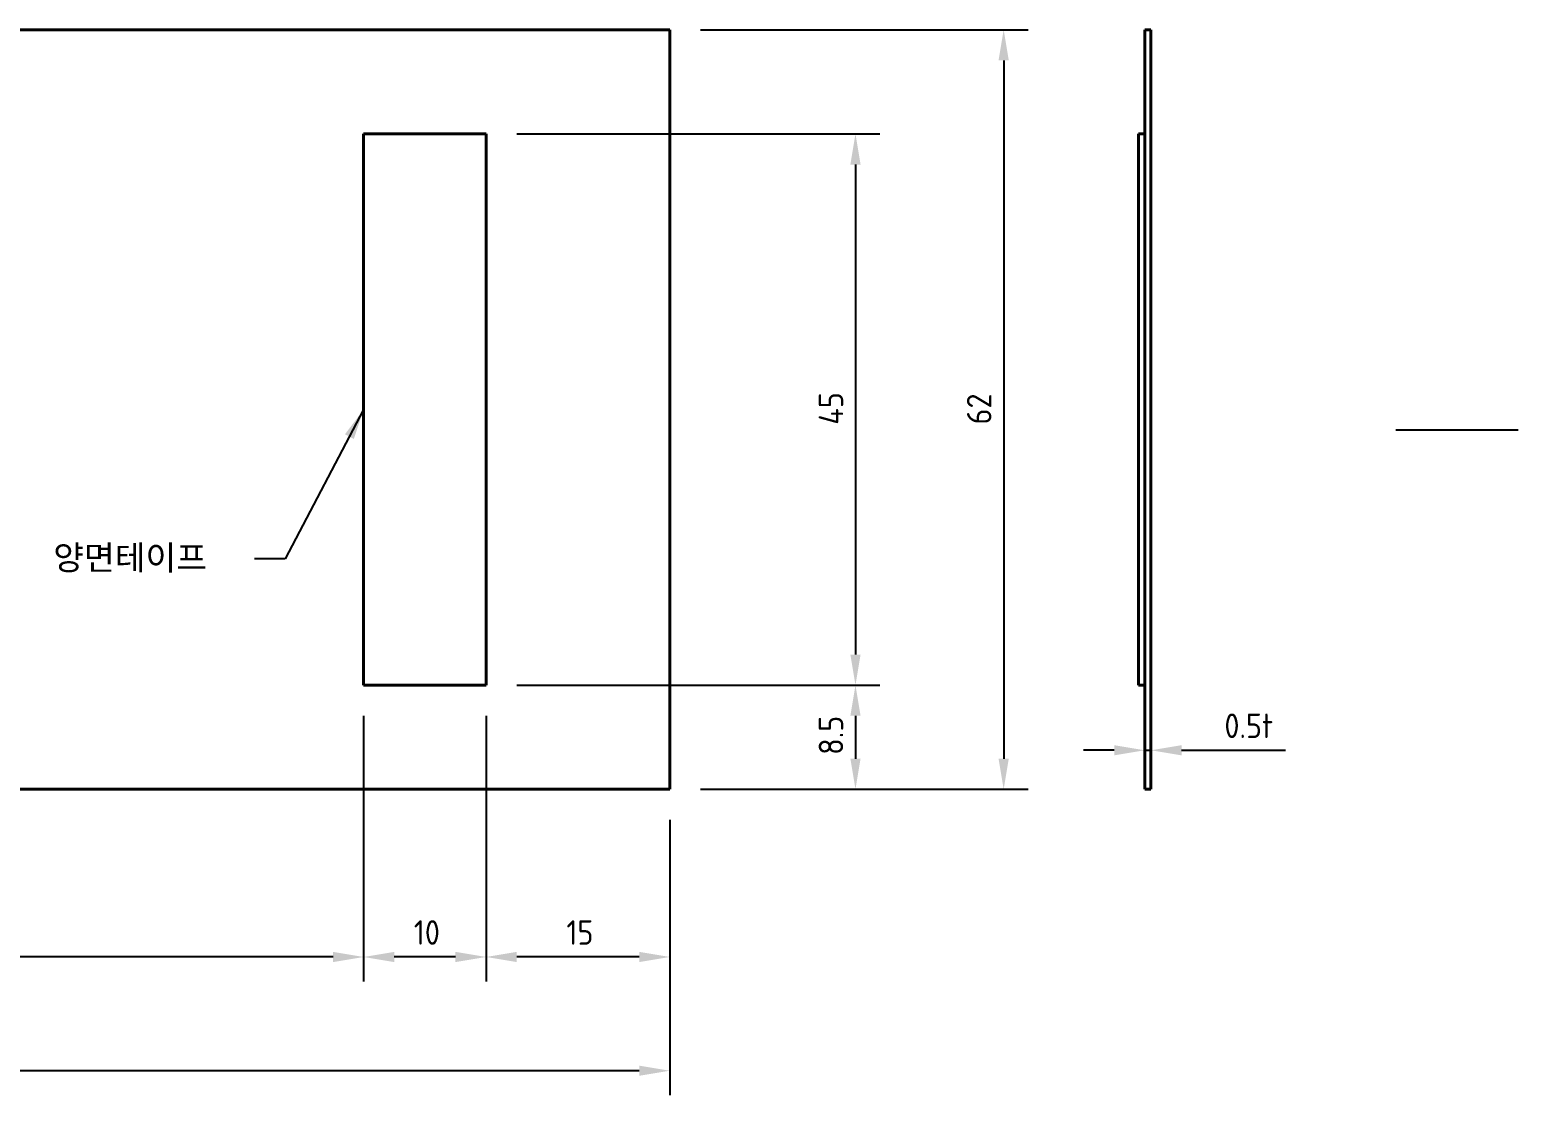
# Model space of a CAD drawing. Header units: millimetres. Extents: x 0 to 210, y 0 to 297.
# Drawn here: x 88.5 to 210, y 94.2 to 181.2 of the extents above; entities that cross this region are included whole.
import ezdxf

# ---------------------------------------------------------------- set-up
doc = ezdxf.new("R2010")
doc.units = ezdxf.units.MM
doc.layers.get('0').update_dxf_attribs({"color": 3, "lineweight": 25})
for name, color, linetype, lineweight in [('가시적인 것(ISO)', 3, 'Continuous', 40), ('경계(ISO)', 7, 'Continuous', 25), ('기호(ISO)', 5, 'Continuous', 25), ('치수(ISO)', 2, 'Continuous', 25)]:
    doc.layers.add(name, color=color, linetype=linetype, lineweight=lineweight)
doc.styles.add('치수 텍스트_PSTEK_POSCO', font='isocp.shx')
doc.dimstyles.new('치수_PSTEK_POSCO', dxfattribs={"dimtxt": 2, "dimasz": 2.5, "dimexe": 2, "dimexo": 2.5, "dimgap": 1, "dimtad": 1, "dimrnd": 1e-08, "dimdsep": 46, "dimtxsty": '치수 텍스트_PSTEK_POSCO', "dimcen": 0.09, "dimdle": 10, "dimclrd": 7, "dimclre": 7, "dimclrt": 2, "dimadec": 1, "dimazin": 2, "dimtfac": 1, "dimtmove": 0, "dimatfit": 3, "dimfxl": 0, "dimtolj": 1, "dimlwd": -1, "dimlwe": -1, "dimarcsym": 0})
doc.dimstyles.new('치수_PSTEK_POSCO$7', dxfattribs={"dimtxt": 2, "dimasz": 2.5, "dimexe": 2, "dimexo": 2.5, "dimgap": 1, "dimtad": 1, "dimrnd": 1e-08, "dimdsep": 46, "dimtxsty": '치수 텍스트_PSTEK_POSCO', "dimcen": 0.09, "dimdle": 10, "dimclrd": 7, "dimclre": 7, "dimclrt": 2, "dimadec": 1, "dimazin": 2, "dimtfac": 1, "dimtmove": 0, "dimatfit": 3, "dimfxl": 0, "dimtolj": 1, "dimlwd": -1, "dimlwe": -1, "dimarcsym": 0})

# ---------------------------------------------------------------- blocks, each defined once
blk = doc.blocks.new('경계 Default Border')
at = {"layer": '경계(ISO)', "flags": 128}
blk.add_lwpolyline([(210, 148.5000038146973), (200, 148.5000038146973)], dxfattribs=at)
blk = doc.blocks.new('*D23')
at = {"layer": 'Defpoints', "color": 0}
for p in [(20.72391116614, 119.1901230564865), (140.72391116614, 119.1901230564866), (20.72391116614, 96.2171809506046)]:
    blk.add_point(p, dxfattribs=at)
at = {"layer": '치수(ISO)', "color": 7}
for p, q in [((20.72391116614, 116.6901230564865), (20.72391116614, 94.2171809506046)), ((140.72391116614, 116.6901230564866), (140.72391116614, 94.2171809506046)), ((138.22391116614, 96.2171809506046), (23.22391116614, 96.2171809506046))]:
    blk.add_line(p, q, dxfattribs=at)
for points in [[(23.22391116614, 96.63384761727127), (23.22391116614, 95.80051428393793), (20.72391116614, 96.2171809506046)], [(138.22391116614, 96.63384761727127), (138.22391116614, 95.80051428393793), (140.72391116614, 96.2171809506046)]]:
    blk.add_solid(points, dxfattribs=at)
at = {"layer": '치수(ISO)', "color": 2, "insert": (79.1231237645652, 98.2173778009983), "char_height": 2, "attachment_point": 4, "style": '치수 텍스트_PSTEK_POSCO'}
blk.add_mtext('\\A1;120', dxfattribs=at)
blk = doc.blocks.new('*D24')
at = {"layer": 'Defpoints', "color": 0}
for p in [(140.72391116614, 181.1901230564866), (140.72391116614, 119.1901230564866), (167.9849347798774, 119.1901230564866)]:
    blk.add_point(p, dxfattribs=at)
at = {"layer": '치수(ISO)', "color": 7}
for p, q in [((143.22391116614, 181.1901230564866), (169.9849347798774, 181.1901230564866)), ((167.9849347798774, 178.6901230564866), (167.9849347798774, 121.6901230564866)), ((143.22391116614, 119.1901230564866), (169.9849347798774, 119.1901230564866))]:
    blk.add_line(p, q, dxfattribs=at)
for points in [[(167.5682681132107, 178.6901230564866), (168.401601446544, 178.6901230564866), (167.9849347798774, 181.1901230564866)], [(167.5682681132107, 121.6901230564866), (168.401601446544, 121.6901230564866), (167.9849347798774, 119.1901230564866)]]:
    blk.add_solid(points, dxfattribs=at)
at = {"layer": '치수(ISO)', "color": 2, "insert": (165.9847379294837, 148.9702214816834), "char_height": 2, "attachment_point": 4, "rotation": 90, "style": '치수 텍스트_PSTEK_POSCO'}
blk.add_mtext('\\A1;62', dxfattribs=at)
blk = doc.blocks.new('*D25')
at = {"layer": 'Defpoints', "color": 0}
for p in [(180.0070206248355, 122.3749337459599), (179.5070206248355, 119.1901230564866), (180.0070206248355, 119.1901230564866)]:
    blk.add_point(p, dxfattribs=at)
at = {"layer": '치수(ISO)', "color": 7}
for p, q in [((177.0070206248355, 122.3749337459599), (174.5070206248355, 122.3749337459599)), ((179.5070206248355, 122.3749337459599), (180.0070206248355, 122.3749337459599)), ((182.5070206248355, 122.3749337459599), (191.0085954279851, 122.3749337459599))]:
    blk.add_line(p, q, dxfattribs=at)
for points in [[(177.0070206248355, 122.7916004126266), (177.0070206248355, 121.9582670792932), (179.5070206248355, 122.3749337459599)], [(182.5070206248355, 122.7916004126266), (182.5070206248355, 121.9582670792932), (180.0070206248355, 122.3749337459599)]]:
    blk.add_solid(points, dxfattribs=at)
at = {"layer": '치수(ISO)', "color": 2, "insert": (186.0070206248355, 124.3749337459599), "char_height": 2, "attachment_point": 4, "style": '치수 텍스트_PSTEK_POSCO'}
blk.add_mtext('\\A1;0.5t', dxfattribs=at)
blk = doc.blocks.new('*D26')
at = {"layer": 'Defpoints', "color": 0}
for p in [(125.72391116614, 172.6901230564866), (125.72391116614, 127.6901230564866), (155.8838958855057, 127.6901230564866)]:
    blk.add_point(p, dxfattribs=at)
at = {"layer": '치수(ISO)', "color": 7}
for p, q in [((128.22391116614, 172.6901230564866), (157.8838958855057, 172.6901230564866)), ((155.8838958855057, 170.1901230564866), (155.8838958855057, 130.1901230564866)), ((128.22391116614, 127.6901230564866), (157.8838958855057, 127.6901230564866))]:
    blk.add_line(p, q, dxfattribs=at)
for points in [[(155.4672292188391, 170.1901230564866), (156.3005625521724, 170.1901230564866), (155.8838958855057, 172.6901230564866)], [(155.4672292188391, 130.1901230564866), (156.3005625521724, 130.1901230564866), (155.8838958855057, 127.6901230564866)]]:
    blk.add_solid(points, dxfattribs=at)
at = {"layer": '치수(ISO)', "color": 2, "insert": (153.8838958855057, 148.9487017002492), "char_height": 2, "attachment_point": 4, "rotation": 90, "style": '치수 텍스트_PSTEK_POSCO'}
blk.add_mtext('\\A1;45', dxfattribs=at)
blk = doc.blocks.new('*D27')
at = {"layer": 'Defpoints', "color": 0}
for p in [(125.72391116614, 127.6901230564866), (140.72391116614, 119.1901230564866), (155.8838958855057, 119.1901230564866)]:
    blk.add_point(p, dxfattribs=at)
at = {"layer": '치수(ISO)', "color": 7}
for p, q in [((128.22391116614, 127.6901230564866), (157.8838958855057, 127.6901230564866)), ((155.8838958855057, 125.1901230564866), (155.8838958855057, 121.6901230564866)), ((143.22391116614, 119.1901230564866), (157.8838958855057, 119.1901230564866))]:
    blk.add_line(p, q, dxfattribs=at)
for points in [[(155.4672292188391, 125.1901230564866), (156.3005625521724, 125.1901230564866), (155.8838958855057, 127.6901230564866)], [(155.4672292188391, 121.6901230564866), (156.3005625521724, 121.6901230564866), (155.8838958855057, 119.1901230564866)]]:
    blk.add_solid(points, dxfattribs=at)
at = {"layer": '치수(ISO)', "color": 2, "insert": (153.8838958855057, 121.9987017002493), "char_height": 2, "attachment_point": 4, "rotation": 90, "style": '치수 텍스트_PSTEK_POSCO'}
blk.add_mtext('\\A1;8.5', dxfattribs=at)
blk = doc.blocks.new('*D28')
at = {"layer": 'Defpoints', "color": 0}
for p in [(125.72391116614, 127.6901230564866), (140.72391116614, 119.1901230564866), (125.72391116614, 105.5015314651259)]:
    blk.add_point(p, dxfattribs=at)
at = {"layer": '치수(ISO)', "color": 7}
for p, q in [((125.72391116614, 125.1901230564866), (125.72391116614, 103.5015314651259)), ((140.72391116614, 116.6901230564866), (140.72391116614, 103.5015314651259)), ((138.22391116614, 105.5015314651259), (128.22391116614, 105.5015314651259))]:
    blk.add_line(p, q, dxfattribs=at)
for points in [[(128.22391116614, 105.9181981317926), (128.22391116614, 105.0848647984592), (125.72391116614, 105.5015314651259)], [(138.22391116614, 105.9181981317926), (138.22391116614, 105.0848647984592), (140.72391116614, 105.5015314651259)]]:
    blk.add_solid(points, dxfattribs=at)
at = {"layer": '치수(ISO)', "color": 2, "insert": (132.2824898099027, 107.5015314651259), "char_height": 2, "attachment_point": 4, "style": '치수 텍스트_PSTEK_POSCO'}
blk.add_mtext('\\A1;15', dxfattribs=at)
blk = doc.blocks.new('*D29')
at = {"layer": 'Defpoints', "color": 0}
for p in [(115.72391116614, 127.6901230564866), (125.72391116614, 127.6901230564866), (115.72391116614, 105.5015314651259)]:
    blk.add_point(p, dxfattribs=at)
at = {"layer": '치수(ISO)', "color": 7}
for p, q in [((115.72391116614, 125.1901230564866), (115.72391116614, 103.5015314651259)), ((125.72391116614, 125.1901230564866), (125.72391116614, 103.5015314651259)), ((123.22391116614, 105.5015314651259), (118.22391116614, 105.5015314651259))]:
    blk.add_line(p, q, dxfattribs=at)
for points in [[(118.22391116614, 105.9181981317926), (118.22391116614, 105.0848647984592), (115.72391116614, 105.5015314651259)], [(123.22391116614, 105.9181981317926), (123.22391116614, 105.0848647984592), (125.72391116614, 105.5015314651259)]]:
    blk.add_solid(points, dxfattribs=at)
at = {"layer": '치수(ISO)', "color": 2, "insert": (119.8231237645652, 107.5015314651259), "char_height": 2, "attachment_point": 4, "style": '치수 텍스트_PSTEK_POSCO'}
blk.add_mtext('\\A1;10', dxfattribs=at)
blk = doc.blocks.new('*D30')
at = {"layer": 'Defpoints', "color": 0}
for p in [(45.72391116614001, 127.6901230564866), (115.72391116614, 127.6901230564866), (45.72391116614001, 105.5015314651259)]:
    blk.add_point(p, dxfattribs=at)
at = {"layer": '치수(ISO)', "color": 7}
for p, q in [((45.72391116614001, 125.1901230564866), (45.72391116614001, 103.5015314651259)), ((115.72391116614, 125.1901230564866), (115.72391116614, 103.5015314651259)), ((113.22391116614, 105.5015314651259), (48.22391116614001, 105.5015314651259))]:
    blk.add_line(p, q, dxfattribs=at)
for points in [[(48.22391116614001, 105.9181981317926), (48.22391116614001, 105.0848647984592), (45.72391116614001, 105.5015314651259)], [(113.22391116614, 105.9181981317926), (113.22391116614, 105.0848647984592), (115.72391116614, 105.5015314651259)]]:
    blk.add_solid(points, dxfattribs=at)
at = {"layer": '치수(ISO)', "color": 2, "insert": (79.6231237645652, 107.5015314651259), "char_height": 2, "attachment_point": 4, "style": '치수 텍스트_PSTEK_POSCO'}
blk.add_mtext('\\A1;70', dxfattribs=at)

msp = doc.modelspace()

# ---------------------------------------------------------------- linework, layer by layer
at = {"layer": '가시적인 것(ISO)'}
for p, q in [((20.72391116613999, 181.1901230564865), (140.72391116614, 181.1901230564866)), ((140.72391116614, 181.1901230564866), (140.72391116614, 119.1901230564866)), ((179.5070206248355, 181.1901230564866), (179.5070206248355, 119.1901230564866)), ((180.0070206248355, 181.1901230564866), (179.5070206248355, 181.1901230564866)), ((180.0070206248355, 119.1901230564866), (180.0070206248355, 181.1901230564866)), ((115.72391116614, 127.6901230564866), (115.72391116614, 172.6901230564866)), ((115.72391116614, 172.6901230564866), (125.72391116614, 172.6901230564866)), ((125.72391116614, 172.6901230564866), (125.72391116614, 127.6901230564866)), ((179.5070206248311, 172.6901230564866), (179.0070206248311, 172.6901230564866)), ((179.0070206248311, 172.6901230564866), (179.0070206248311, 127.6901230564866)), ((125.72391116614, 127.6901230564866), (115.72391116614, 127.6901230564866)), ((179.5070206248311, 127.6901230564866), (179.0070206248311, 127.6901230564866)), ((140.72391116614, 119.1901230564866), (20.72391116614, 119.1901230564865)), ((180.0070206248355, 119.1901230564866), (179.5070206248355, 119.1901230564866))]:
    msp.add_line(p, q, dxfattribs=at)

# ---------------------------------------------------------------- block references
msp.add_blockref('경계 Default Border', (0, 0))

# ---------------------------------------------------------------- texts
at = {"layer": '기호(ISO)', "color": 2, "insert": (90.38271700351851, 137.9937648567284), "char_height": 2.000000029802322, "width": 15.43504238128662, "attachment_point": 4, "style": '치수 텍스트_PSTEK_POSCO'}
msp.add_mtext('{\\fISOCP|b0|i0;\\H2.0000;양면테이프}', dxfattribs=at)

# ---------------------------------------------------------------- dimensions: what is measured, and where the dimension line sits
at = {"layer": '치수(ISO)', "color": 7}
for base, p1, p2, angle, picture, middle in [((167.9849347798774, 119.1901230564866), (140.72391116614, 181.1901230564866), (140.72391116614, 119.1901230564866), 90, '*D24', (167.9849347798774, 150.1901230564866)), ((155.8838958855057, 127.6901230564866), (125.72391116614, 172.6901230564866), (125.72391116614, 127.6901230564866), 90, '*D26', (155.8838958855057, 150.1901230564866)), ((115.72391116614, 105.5015314651259), (125.72391116614, 127.6901230564866), (115.72391116614, 127.6901230564866), 180, '*D29', (120.72391116614, 105.5015314651259)), ((155.8838958855057, 119.1901230564866), (125.72391116614, 127.6901230564866), (140.72391116614, 119.1901230564866), 90, '*D27', (155.8838958855057, 123.4401230564866)), ((125.72391116614, 105.5015314651259), (140.72391116614, 119.1901230564866), (125.72391116614, 127.6901230564866), 180, '*D28', (133.22391116614, 105.5015314651259)), ((20.72391116614, 96.2171809506046), (140.72391116614, 119.1901230564866), (20.72391116614, 119.1901230564865), 180, '*D23', (80.72391116614, 96.2171809506046))]:
    dim = msp.add_linear_dim(base=base, p1=p1, p2=p2, angle=angle, dimstyle='치수_PSTEK_POSCO', override={"dimdec": 2, "dimtp": 0, "dimtm": -0, "dimtdec": 2, "dimtofl": 0, "dimatfit": 1}, dxfattribs=at)
    dim.commit()
    dim.dimension.update_dxf_attribs({"geometry": picture, "text_midpoint": middle, "dimtype": 160})
dim = msp.add_linear_dim(base=(45.72391116614001, 105.5015314651259), p1=(115.72391116614, 127.6901230564866), p2=(45.72391116614001, 127.6901230564866), dimstyle='치수_PSTEK_POSCO', override={"dimdec": 2, "dimtp": 0, "dimtm": -0, "dimtdec": 2, "dimtofl": 0, "dimatfit": 1}, dxfattribs=at)
dim.commit()
dim.dimension.update_dxf_attribs({"geometry": '*D30', "text_midpoint": (80.72391116614, 105.5015314651259), "dimtype": 160})
dim = msp.add_linear_dim(base=(180.0070206248355, 122.3749337459599), p1=(179.5070206248355, 119.1901230564866), p2=(180.0070206248355, 119.1901230564866), angle=180, text='<>t', dimstyle='치수_PSTEK_POSCO', override={"dimdec": 2, "dimse1": 1, "dimse2": 1, "dimtp": 0, "dimtm": -0, "dimtdec": 2, "dimtofl": 1, "dimatfit": 1}, dxfattribs=at)
dim.commit()
dim.dimension.update_dxf_attribs({"geometry": '*D25', "text_midpoint": (188.0078080264103, 122.3749337459599), "dimtype": 160})

# ---------------------------------------------------------------- leaders
at = {"layer": '기호(ISO)', "color": 7, "annotation_type": 0, "has_hookline": 1, "hookline_direction": 1, "text_width": 13.04660400026478}
msp.add_leader([(115.72391116614, 150.1901230564866), (109.3177593848051, 137.9937648567284), (106.8177593848051, 137.9937648567284)], dimstyle='치수_PSTEK_POSCO$7', override={"dimtad": 0}, dxfattribs=at)

doc.saveas('drawing.dxf')
